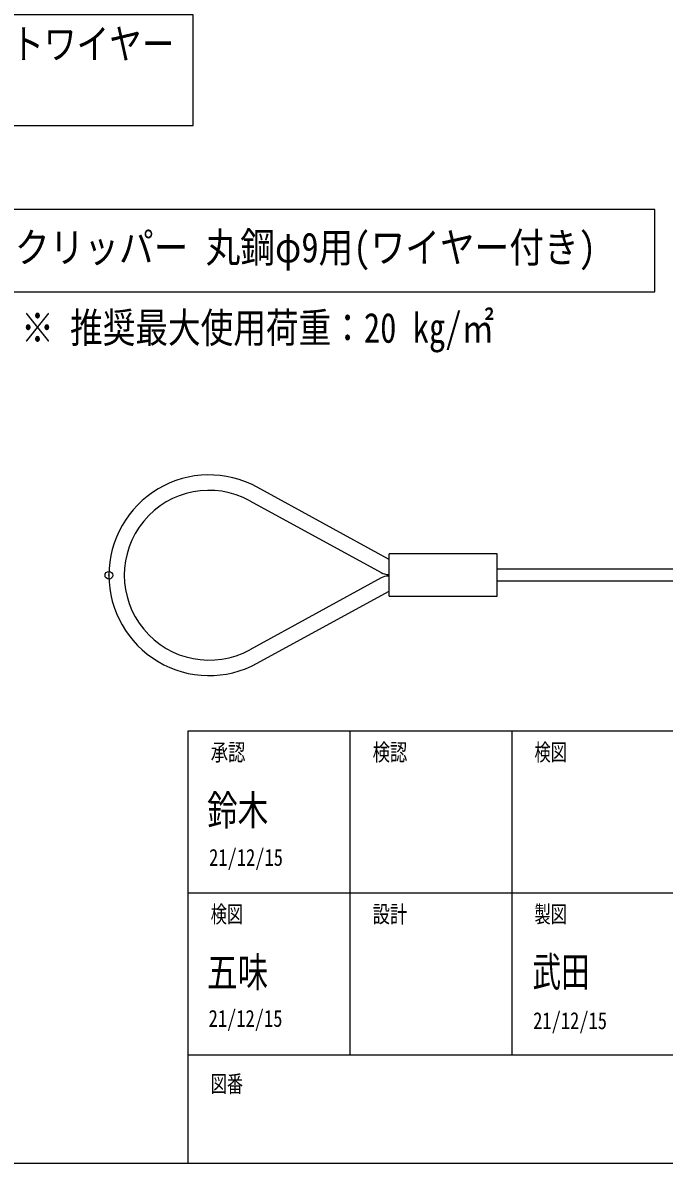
# Model space of a CAD drawing. Units: millimetres on the paper. Extents: x -143 to 139, y -98 to 97.
# Drawn here: x 18.1 to 59.7, y -97.9 to -24 of the extents above; entities that cross this region are included whole.
import ezdxf
from ezdxf.enums import TextEntityAlignment as Align

# ---------------------------------------------------------------- set-up
doc = ezdxf.new("R2010")
doc.units = ezdxf.units.MM
doc.header["$PDMODE"] = 32
doc.header["$PDSIZE"] = 0.5
doc.layers.add('0-0_文字･図枠･寸法', color=7, linetype='Continuous')
doc.layers.add('0-4_BBクリッパー', color=7, linetype='Continuous')
doc.styles.add('ＭＳ ゴシック', font='')
doc.styles.get('ＭＳ ゴシック').set_extended_font_data('MS Gothic')

msp = doc.modelspace()

# ---------------------------------------------------------------- linework, layer by layer
at = {"layer": '0-0_文字･図枠･寸法'}
for p, q in [((39.349, -69.934), (39.349, -90.934)), ((49.849, -69.934), (49.849, -90.934)), ((60.349, -80.434), (28.849, -80.434)), ((138.849, -90.934), (28.849, -90.934)), ((-143.151, -97.934), (138.849, -97.934))]:
    msp.add_line(p, q, dxfattribs=at)
for points in [[(7.906, -23.487), (7.906, -30.66), (29.19, -30.66), (29.19, -23.487)], [(12.549, -36.123), (12.549, -41.442), (59.119, -41.442), (59.119, -36.123)]]:
    msp.add_lwpolyline(points, close=True, dxfattribs=at)
msp.add_lwpolyline([(138.849, -69.934), (28.849, -69.934), (28.849, -97.934)], dxfattribs=at)
at = {"layer": '0-4_BBクリッパー'}
for p, q in [((41.85, -58.772), (33.344, -54.117)), ((32.864, -54.994), (41.37, -59.649)), ((41.892, -58.772), (41.85, -58.772)), ((48.892, -58.425), (41.892, -58.425)), ((41.892, -61.175), (41.892, -58.425)), ((48.892, -61.175), (48.892, -58.425)), ((41.85, -59.772), (41.892, -59.772)), ((41.892, -59.872), (41.85, -59.872)), ((78.718, -59.425), (48.892, -59.425)), ((41.37, -59.995), (32.864, -64.65)), ((48.892, -60.175), (78.718, -60.175)), ((33.344, -65.527), (41.85, -60.872)), ((41.85, -60.872), (41.892, -60.872)), ((41.892, -61.175), (48.892, -61.175))]:
    msp.add_line(p, q, dxfattribs=at)
for centre, radius, start, end in [((30.222, -59.822), 6.503, 61.30861, 180), ((30.222, -59.822), 5.503, 61.30861, 298.69139), ((30.222, -59.822), 6.503, 180, 298.69139), ((41.85, -58.772), 1, 241.30862, 270), ((41.85, -60.872), 1, 90, 118.69138)]:
    msp.add_arc(centre, radius, start, end, dxfattribs=at)
msp.add_point((23.718, -59.822), dxfattribs=at)

# ---------------------------------------------------------------- texts
at = {"layer": '0-0_文字･図枠･寸法', "style": 'ＭＳ ゴシック'}
for s, height, width, p in [('BBカチットワイヤー', 1.94, 0.8, (8.927, -26.932)), ('BBクリッパー 丸鋼φ9用(ワイヤー付き)', 1.94, 0.85, (15.383, -40.126)), ('※ 推奨最大使用荷重：20 kg/㎡', 1.94, 0.8, (18.031, -45.334)), ('承認', 1.1, 0.75, (30.323, -72.173)), ('検認', 1.1, 0.75, (40.823, -72.173)), ('検図', 1.1, 0.7, (51.323, -72.173)), ('鈴木', 1.94, 0.75, (30.088, -76.609)), ('21/12/15', 1.1, 0.8, (30.22, -78.991)), ('検図', 1.1, 0.7, (30.323, -82.673)), ('設計', 1.1, 0.75, (40.823, -82.673)), ('製図', 1.1, 0.7, (51.323, -82.673)), ('五味', 1.94, 0.75, (30.088, -87.109)), ('武田', 1.94, 0.7, (51.193, -87.076)), ('21/12/15', 1.1, 0.8, (30.187, -89.426)), ('21/12/15', 1.1, 0.8, (51.235, -89.574)), ('図番', 1.1, 0.7, (30.323, -93.671))]:
    msp.add_text(s, height=height, dxfattribs=dict(at, width=width)).set_placement(p, align=Align.BOTTOM_LEFT)

doc.saveas('drawing.dxf')
